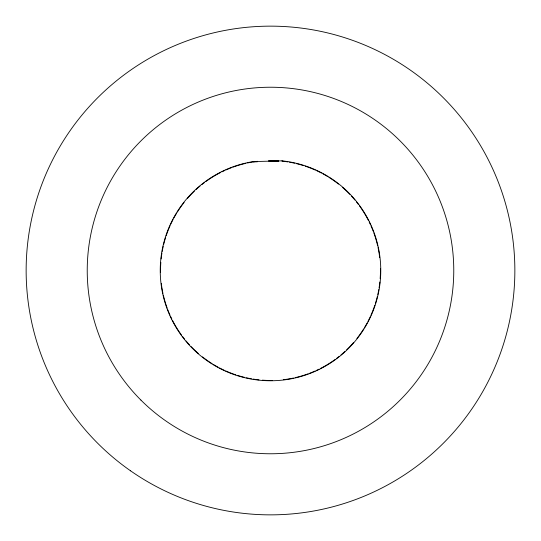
<?xml version="1.0" encoding="UTF-8"?>
<svg xmlns="http://www.w3.org/2000/svg" width="541" height="541" viewBox="0 0 541 541"><rect width="100%" height="100%" fill="white"/><g stroke="black" fill="none" stroke-linecap="round" stroke-linejoin="round"><path stroke-width="0.81" d="M253.33 161.887L257.415 161.786M268.863 161.489L278.73 161.232M379.856 282.023A109.958 109.958 0 0 1 379.079 287.866M378.801 289.543A109.958 109.958 0 0 1 377.801 294.541M377.415 296.197A109.958 109.958 0 0 1 375.366 303.569M374.845 305.185A109.958 109.958 0 0 1 370.883 315.376M370.179 316.918A109.958 109.958 0 0 1 367.921 321.496M367.123 322.997A109.958 109.958 0 0 1 364.58 327.427M363.687 328.867A109.958 109.958 0 0 1 356.904 338.51M353.672 342.433A109.958 109.958 0 0 1 346.639 349.831M344.786 351.576A109.958 109.958 0 0 1 340.972 354.91M339.024 356.499A109.958 109.958 0 0 1 336.36 358.555M334.994 359.562A109.958 109.958 0 0 1 320.515 368.428M319.001 369.185A109.958 109.958 0 0 1 316.722 370.274M315.193 370.964A109.958 109.958 0 0 1 309.75 373.216M308.16 373.811A109.958 109.958 0 0 1 295.122 377.665M293.465 378.037A109.958 109.958 0 0 1 283.504 379.687M272.495 380.445A109.958 109.958 0 0 1 262.324 380.154M258.977 379.856A109.958 109.958 0 0 1 253.134 379.079M251.457 378.801A109.958 109.958 0 0 1 246.459 377.801M244.803 377.415A109.958 109.958 0 0 1 237.431 375.366M235.815 374.845A109.958 109.958 0 0 1 225.624 370.883M224.082 370.179A109.958 109.958 0 0 1 219.504 367.921M218.003 367.123A109.958 109.958 0 0 1 213.573 364.58M212.133 363.687A109.958 109.958 0 0 1 202.49 356.904M198.567 353.672A109.958 109.958 0 0 1 191.169 346.639M189.424 344.786A109.958 109.958 0 0 1 186.09 340.972M184.501 339.024A109.958 109.958 0 0 1 182.445 336.36M181.438 334.994A109.958 109.958 0 0 1 172.572 320.515M171.815 319.001A109.958 109.958 0 0 1 170.726 316.722M170.036 315.193A109.958 109.958 0 0 1 167.784 309.75M167.189 308.16A109.958 109.958 0 0 1 163.335 295.122M162.963 293.465A109.958 109.958 0 0 1 161.313 283.504M160.555 272.495A109.958 109.958 0 0 1 160.846 262.324M161.144 258.977A109.958 109.958 0 0 1 161.921 253.134M162.199 251.457A109.958 109.958 0 0 1 163.199 246.459M163.585 244.803A109.958 109.958 0 0 1 165.634 237.431M166.155 235.815A109.958 109.958 0 0 1 170.117 225.624M170.821 224.082A109.958 109.958 0 0 1 173.079 219.504M173.877 218.003A109.958 109.958 0 0 1 176.42 213.573M177.313 212.133A109.958 109.958 0 0 1 184.096 202.49M187.328 198.567A109.958 109.958 0 0 1 194.361 191.169M196.214 189.424A109.958 109.958 0 0 1 200.028 186.09M201.976 184.501A109.958 109.958 0 0 1 204.64 182.445M206.006 181.438A109.958 109.958 0 0 1 220.485 172.572M221.999 171.815A109.958 109.958 0 0 1 224.278 170.726M225.807 170.036A109.958 109.958 0 0 1 231.25 167.784M232.84 167.189A109.958 109.958 0 0 1 245.878 163.335M247.535 162.963A109.958 109.958 0 0 1 257.496 161.313M268.505 160.555A109.958 109.958 0 0 1 278.676 160.846M282.023 161.144A109.958 109.958 0 0 1 287.866 161.921M289.543 162.199A109.958 109.958 0 0 1 294.541 163.199M296.197 163.585A109.958 109.958 0 0 1 303.569 165.634M305.185 166.155A109.958 109.958 0 0 1 315.376 170.117M316.918 170.821A109.958 109.958 0 0 1 321.496 173.079M322.997 173.877A109.958 109.958 0 0 1 327.427 176.42M328.867 177.313A109.958 109.958 0 0 1 338.51 184.096M342.433 187.328A109.958 109.958 0 0 1 349.831 194.361M351.576 196.214A109.958 109.958 0 0 1 354.91 200.028M356.499 201.976A109.958 109.958 0 0 1 358.555 204.64M359.562 206.006A109.958 109.958 0 0 1 368.428 220.485M369.185 221.999A109.958 109.958 0 0 1 370.274 224.278M370.964 225.807A109.958 109.958 0 0 1 373.216 231.25M373.811 232.84A109.958 109.958 0 0 1 377.665 245.878M378.037 247.535A109.958 109.958 0 0 1 379.687 257.496M380.445 268.505A109.958 109.958 0 0 1 380.154 278.676M282.057 160.846L253.283 161.59A110.263 110.263 0 0 0 179.071 332.133A110.263 110.263 0 0 0 364.999 327.319A110.263 110.263 0 0 0 282.057 160.846M130.57 470.826A244.356 244.356 0 0 0 513.95 291.518A244.356 244.356 0 0 0 166.98 49.157A244.356 244.356 0 0 0 130.57 470.826M140.91 400.09A183.264 183.264 0 0 0 447.522 317.932A183.264 183.264 0 0 0 223.068 93.478A183.264 183.264 0 0 0 140.91 400.09"/></g></svg>
